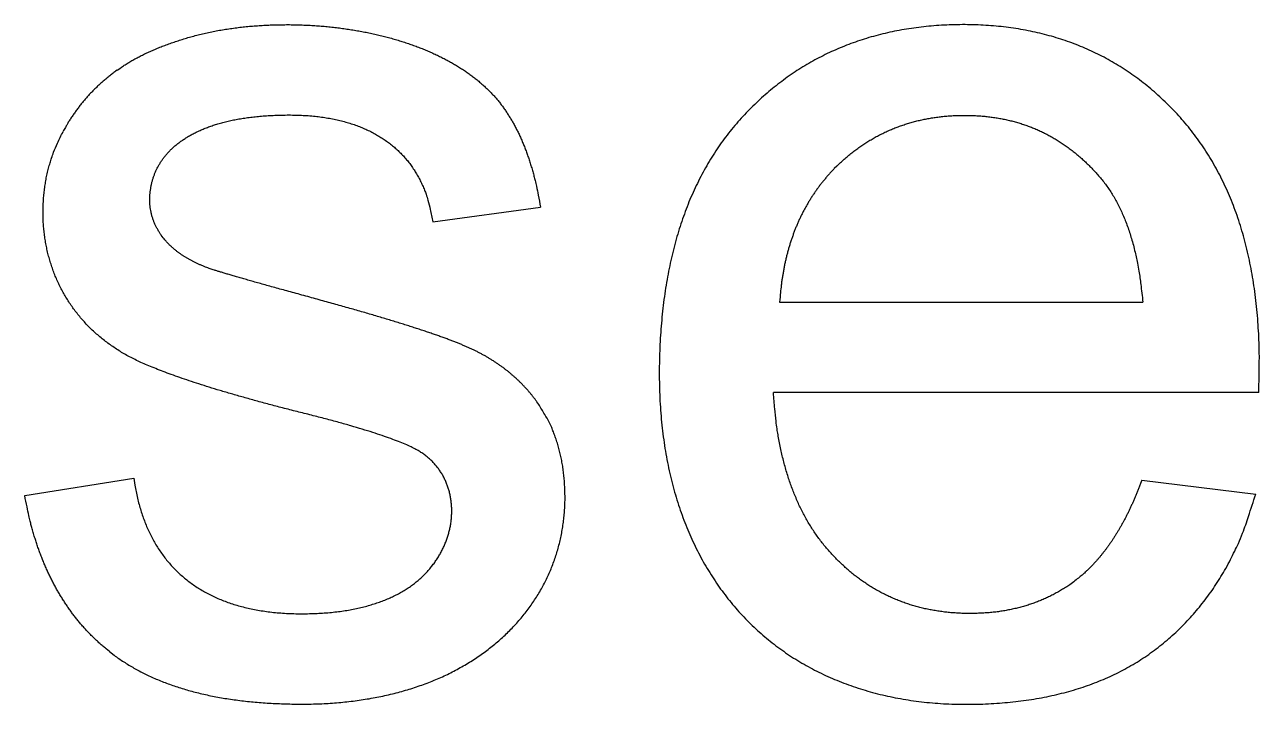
# Model space of a CAD drawing. Header units: millimetres. Extents: x 0 to 840, y -1485 to 297.
# Drawn here: x 86.6955 to 86.9017, y -1307.247 to -1307.1334 of the extents above; entities that cross this region are included whole.
import ezdxf

# ---------------------------------------------------------------- set-up
doc = ezdxf.new("R2010")
doc.units = ezdxf.units.MM

# ---------------------------------------------------------------- blocks, each defined once
blk = doc.blocks.new('OTM30F3M_(40_60_63_80_100_125)')
at = {"linetype": 'Continuous'}
for points in [[(14.97287, 2.28763), (14.97344, 2.28804, -0.007884), (14.97404, 2.28844, -0.007516), (14.97466, 2.28883, -0.007131), (14.97531, 2.28922, -0.006764), (14.97599, 2.2896, -0.006412), (14.97669, 2.28997, -0.006094), (14.97742, 2.29033, -0.005787), (14.97818, 2.29068, -0.00551), (14.97896, 2.29102, -0.005234), (14.97977, 2.29136, -0.004975), (14.9806, 2.29169, -0.004754), (14.98146, 2.29201, -0.004594), (14.98235, 2.29232, -0.004314), (14.98326, 2.29262, -0.003911), (14.98419, 2.29292, -0.004187), (14.98515, 2.2932, -0.005273), (14.98613, 2.29346, -0.005646), (14.98712, 2.29371, -0.00545), (14.98813, 2.29394, -0.005244), (14.98915, 2.29414, -0.005004), (14.99018, 2.29433, -0.004809), (14.99123, 2.2945, -0.004635), (14.99228, 2.29465, -0.004486), (14.99334, 2.29479, -0.004341), (14.99441, 2.2949, -0.004223), (14.99548, 2.295, -0.004112), (14.99655, 2.29508, -0.004025), (14.99762, 2.29514, -0.003944), (14.9987, 2.29519, -0.003884), (14.99977, 2.29522, -0.00383), (15.00084, 2.29523, -0.003799), (15.00191, 2.29523, -0.003773), (15.00297, 2.29521, -0.003761), (15.00403, 2.29517, -0.003746), (15.00508, 2.29512, -0.003742), (15.00613, 2.29506, -0.003736), (15.00716, 2.29498, -0.003741), (15.00819, 2.29488, -0.003745), (15.00922, 2.29477, -0.00376), (15.01023, 2.29464, -0.003773), (15.01123, 2.2945, -0.003799), (15.01223, 2.29435, -0.003824), (15.01321, 2.29418, -0.00386), (15.01419, 2.294, -0.003897), (15.01515, 2.2938, -0.003946), (15.0161, 2.29359, -0.003996), (15.01703, 2.29337, -0.004059), (15.01796, 2.29313, -0.004123), (15.01887, 2.29289, -0.004201), (15.01976, 2.29262, -0.004283), (15.02064, 2.29235, -0.004378), (15.0215, 2.29207, -0.004479), (15.02235, 2.29177, -0.004593), (15.02318, 2.29146, -0.004712), (15.024, 2.29114, -0.004833), (15.02479, 2.29081, -0.004939), (15.02557, 2.29047, -0.005057), (15.02633, 2.29011, -0.005171), (15.02708, 2.28975, -0.005297), (15.0278, 2.28937, -0.005417), (15.02851, 2.28899, -0.005549), (15.0292, 2.28859, -0.005675), (15.02987, 2.28818, -0.005812), (15.03053, 2.28777, -0.005944), (15.03116, 2.28734, -0.006086), (15.03178, 2.2869, -0.006222), (15.03237, 2.28645, -0.006368), (15.03295, 2.28599, -0.006507), (15.03351, 2.28553, -0.006654), (15.03405, 2.28505, -0.006794), (15.03458, 2.28456, -0.00694), (15.03508, 2.28407, -0.007079), (15.03556, 2.28356, -0.007221), (15.03603, 2.28305, -0.007354), (15.03647, 2.28253, -0.007491), (15.0369, 2.28199, -0.007623), (15.0373, 2.28145, -0.007475), (15.03769, 2.2809, -0.006816), (15.03807, 2.28033, -0.006414), (15.03844, 2.27974, -0.006367), (15.0388, 2.27914, -0.006253), (15.03915, 2.27853, -0.006073), (15.03948, 2.27789, -0.005911), (15.03981, 2.27724, -0.005777), (15.04012, 2.27658, -0.005608), (15.04043, 2.2759, -0.005421), (15.04072, 2.2752, -0.005311), (15.041, 2.27449, -0.005263), (15.04127, 2.27376, -0.00496), (15.04153, 2.27302, -0.004504), (15.04178, 2.27227, -0.004822), (15.04202, 2.27149, -0.00555), (15.04226, 2.27067, -0.004071), (15.04247, 2.26989, -0.001386), (15.04266, 2.26918, -0.005523), (15.04287, 2.26823, -0.008935), (15.04318, 2.26672, -0.004147), (15.04355, 2.26472, -0.002148)], [(15.16351, 2.23372), (15.16359, 2.23699, 0.003805), (15.16362, 2.23978, 0.005485), (15.16357, 2.24203, 0.007731), (15.16348, 2.24404, 0.006139), (15.16334, 2.24608, 0.004558), (15.16315, 2.24814, 0.005826), (15.16292, 2.25013, 0.006679), (15.16265, 2.25208, 0.006486), (15.16233, 2.25398, 0.006487), (15.16196, 2.25585, 0.006848), (15.16155, 2.25768, 0.007145), (15.16109, 2.25947, 0.007309), (15.16058, 2.26121, 0.007505), (15.16004, 2.26292, 0.007725), (15.15944, 2.26459, 0.007939), (15.1588, 2.26622, 0.008124), (15.15811, 2.26781, 0.008307), (15.15738, 2.26935, 0.008471), (15.1566, 2.27086, 0.008631), (15.15578, 2.27233, 0.008772), (15.15491, 2.27376, 0.008879), (15.15399, 2.27515, 0.008943), (15.15303, 2.2765, 0.009059), (15.15202, 2.27781, 0.009208), (15.15097, 2.27908, 0.00909), (15.14987, 2.28031, 0.008752), (15.14874, 2.28149, 0.008492), (15.14758, 2.28263, 0.00823), (15.14639, 2.28372, 0.008275), (15.14517, 2.28476, 0.00849), (15.14393, 2.28575, 0.008625), (15.14266, 2.28669, 0.0087), (15.14137, 2.28758, 0.008773), (15.14005, 2.28842, 0.00883), (15.1387, 2.28921, 0.008864), (15.13733, 2.28996, 0.008874), (15.13592, 2.29065, 0.008863), (15.1345, 2.2913, 0.008831), (15.13304, 2.2919, 0.008776), (15.13157, 2.29244, 0.008702), (15.13006, 2.29294, 0.008605), (15.12853, 2.29339, 0.008494), (15.12697, 2.29379, 0.008363), (15.12539, 2.29414, 0.008222), (15.12378, 2.29444, 0.008059), (15.12214, 2.2947, 0.007889), (15.12048, 2.2949, 0.007712), (15.11879, 2.29506, 0.007538), (15.11708, 2.29516, 0.007325), (15.11534, 2.29522, 0.007115), (15.11358, 2.29523, 0.006864), (15.11183, 2.29519, 0.006779), (15.1101, 2.2951, 0.00698), (15.10841, 2.29496, 0.007161), (15.10674, 2.29478, 0.007321), (15.10509, 2.29455, 0.007498), (15.10348, 2.29428, 0.007674), (15.10188, 2.29396, 0.007819), (15.10032, 2.29359, 0.007961), (15.09878, 2.29317, 0.00809), (15.09726, 2.29271, 0.00821), (15.09577, 2.2922, 0.008307), (15.09431, 2.29164, 0.008392), (15.09287, 2.29104, 0.008457), (15.09146, 2.29039, 0.008505), (15.09007, 2.28969, 0.008532), (15.08871, 2.28895, 0.00854), (15.08738, 2.28816, 0.008529), (15.08607, 2.28733, 0.008496), (15.08478, 2.28644, 0.008441), (15.08353, 2.28551, 0.008376), (15.0823, 2.28454, 0.008312), (15.08109, 2.28352, 0.008181), (15.07991, 2.28245, 0.007967), (15.07876, 2.28134, 0.00795), (15.07763, 2.28018, 0.008237), (15.07654, 2.27897, 0.008573), (15.07548, 2.27773, 0.009088), (15.07448, 2.27645, 0.009251), (15.07352, 2.27513, 0.00901), (15.07261, 2.27377, 0.008846), (15.07174, 2.27237, 0.008766), (15.07091, 2.27093, 0.008638), (15.07013, 2.26945, 0.008466), (15.06939, 2.26794, 0.008285), (15.06869, 2.26639, 0.008102), (15.06804, 2.2648, 0.007904), (15.06744, 2.26317, 0.007698), (15.06687, 2.2615, 0.007483), (15.06635, 2.2598, 0.007268), (15.06587, 2.25806, 0.007046), (15.06544, 2.25628, 0.006827), (15.06505, 2.25447, 0.006604), (15.06469, 2.25262, 0.006386), (15.06439, 2.25073, 0.006169), (15.06412, 2.2488, 0.005956), (15.0639, 2.24684, 0.005745), (15.06371, 2.24484, 0.005562), (15.06357, 2.24281, 0.005344), (15.06347, 2.24074, 0.005045), (15.06341, 2.23863, 0.005021), (15.0634, 2.2365, 0.005544), (15.06343, 2.2344, 0.005978), (15.06351, 2.23233, 0.006242), (15.06365, 2.23029, 0.006462), (15.06383, 2.22829, 0.006558), (15.06407, 2.22633, 0.006694), (15.06435, 2.22441, 0.006852), (15.06468, 2.22252, 0.007018), (15.06506, 2.22067, 0.007158), (15.06549, 2.21886, 0.007316), (15.06596, 2.21709, 0.00746), (15.06648, 2.21536, 0.007617), (15.06705, 2.21367, 0.007756), (15.06766, 2.21201, 0.007906), (15.06832, 2.2104, 0.008038), (15.06902, 2.20882, 0.008179), (15.06976, 2.20729, 0.0083), (15.07055, 2.2058, 0.008427), (15.07138, 2.20434, 0.008533), (15.07226, 2.20293, 0.008642), (15.07317, 2.20156, 0.008731), (15.07413, 2.20024, 0.008819), (15.07512, 2.19895, 0.008886), (15.07616, 2.19771, 0.008949), (15.07724, 2.19651, 0.008993), (15.07835, 2.19536, 0.009031), (15.07951, 2.19425, 0.009053), (15.0807, 2.19318, 0.009065), (15.08193, 2.19216, 0.009063), (15.0832, 2.19118, 0.009047), (15.0845, 2.19025, 0.009019), (15.08584, 2.18936, 0.008976), (15.08722, 2.18852, 0.008924), (15.08863, 2.18773, 0.008856), (15.09007, 2.18698, 0.008781), (15.09155, 2.18628, 0.008691), (15.09306, 2.18563, 0.008597), (15.09461, 2.18502, 0.008487), (15.09619, 2.18447, 0.008378), (15.0978, 2.18396, 0.008252), (15.09944, 2.1835, 0.008131), (15.10111, 2.18309, 0.007994), (15.10282, 2.18273, 0.007863), (15.10455, 2.18242, 0.007719), (15.10631, 2.18216, 0.007584), (15.1081, 2.18195, 0.007433), (15.10992, 2.18179, 0.00729), (15.11177, 2.18168, 0.007145), (15.11365, 2.18163, 0.007019), (15.11555, 2.18163, 0.006601), (15.11744, 2.18167, 0.006094), (15.1193, 2.18176, 0.006147), (15.12113, 2.1819, 0.006451), (15.12292, 2.18208, 0.006704), (15.12468, 2.1823, 0.006944), (15.12641, 2.18257, 0.007202), (15.12811, 2.18289, 0.007457), (15.12977, 2.18326, 0.007715), (15.1314, 2.18367, 0.007971), (15.133, 2.18413, 0.008226), (15.13456, 2.18463, 0.008472), (15.13609, 2.18519, 0.008713), (15.13758, 2.18579, 0.008945), (15.13904, 2.18644, 0.009156), (15.14046, 2.18714, 0.009345), (15.14184, 2.18789, 0.009536), (15.14319, 2.18869, 0.009733), (15.1445, 2.18953, 0.009809), (15.14578, 2.19043, 0.009774), (15.14701, 2.19137, 0.009488), (15.14821, 2.19236, 0.008913), (15.14937, 2.19338, 0.008775), (15.15049, 2.19444, 0.008953), (15.15157, 2.19555, 0.00898), (15.15261, 2.19669, 0.008885), (15.15361, 2.19787, 0.008919), (15.15457, 2.19909, 0.00905), (15.15549, 2.20035, 0.008713), (15.15637, 2.20164, 0.008048), (15.15721, 2.20296, 0.008767), (15.15802, 2.20435, 0.01027), (15.1588, 2.20582, 0.00763), (15.1595, 2.20722, 0.002584), (15.16012, 2.2085, 0.01051), (15.16083, 2.21024, 0.017277), (15.1618, 2.21303, 0.008069), (15.16301, 2.21676, 0.004181)], [(14.97287, 2.28763), (14.97258, 2.28743, 0.002736), (14.9723, 2.28722, 0.002748), (14.97202, 2.28701, 0.002764), (14.97174, 2.28679, 0.002782), (14.97147, 2.28658, 0.002799), (14.9712, 2.28636, 0.002814), (14.97093, 2.28614, 0.002829), (14.97066, 2.28591, 0.002844), (14.9704, 2.28569, 0.002858), (14.97014, 2.28546, 0.002871), (14.96989, 2.28523, 0.002883), (14.96963, 2.28499, 0.002895), (14.96939, 2.28475, 0.002906), (14.96914, 2.28451, 0.002916), (14.96889, 2.28427, 0.002925), (14.96865, 2.28403, 0.002934), (14.96842, 2.28378, 0.002942), (14.96818, 2.28353, 0.002949), (14.96795, 2.28328, 0.002955), (14.96772, 2.28302, 0.002961), (14.9675, 2.28276, 0.002965), (14.96728, 2.2825, 0.002967), (14.96706, 2.28224, 0.002972), (14.96684, 2.28197, 0.00298), (14.96663, 2.2817, 0.002973), (14.96642, 2.28143, 0.002955), (14.96621, 2.28116, 0.00298), (14.96601, 2.28088, 0.00304), (14.96581, 2.2806, 0.00295), (14.96561, 2.28032, 0.002751), (14.96542, 2.28004, 0.003034), (14.96523, 2.27975, 0.003612), (14.96503, 2.27945, 0.002732), (14.96485, 2.27916, 0.00093), (14.96469, 2.27891, 0.003849), (14.9645, 2.27857, 0.006588), (14.9642, 2.27804, 0.003198), (14.96381, 2.27735, 0.001687)], [(14.98054, 2.25962), (14.98021, 2.26006, -0.011431), (14.97991, 2.26051, -0.011763), (14.97963, 2.26097, -0.012107), (14.97938, 2.26144, -0.01245), (14.97915, 2.26191, -0.012743), (14.97895, 2.26239, -0.012968), (14.97878, 2.26288, -0.01315), (14.97863, 2.26338, -0.013287), (14.97851, 2.26388, -0.013311), (14.97842, 2.2644, -0.013242), (14.97835, 2.26491, -0.01323), (14.97831, 2.26544, -0.013273), (14.9783, 2.26597, -0.012443), (14.97831, 2.26651, -0.010988), (14.97835, 2.26704, -0.010603), (14.97841, 2.26757, -0.01091), (14.97849, 2.2681, -0.01114), (14.9786, 2.26862, -0.011343), (14.97873, 2.26914, -0.011514), (14.97888, 2.26965, -0.011693), (14.97906, 2.27015, -0.011814), (14.97927, 2.27065, -0.011933), (14.97949, 2.27114, -0.011986), (14.97975, 2.27163, -0.012039), (14.98003, 2.2721, -0.012016), (14.98034, 2.27257, -0.011994), (14.98067, 2.27303, -0.011893), (14.98103, 2.27347, -0.011798), (14.98142, 2.27391, -0.011624), (14.98183, 2.27434, -0.011463), (14.98227, 2.27476, -0.011225), (14.98275, 2.27516, -0.011009), (14.98325, 2.27555, -0.010723), (14.98377, 2.27593, -0.010467), (14.98433, 2.2763, -0.010148), (14.98492, 2.27666, -0.009867), (14.98554, 2.277, -0.00953), (14.98618, 2.27732, -0.009237), (14.98686, 2.27763, -0.008896), (14.98757, 2.27793, -0.008602), (14.98831, 2.2782, -0.008267), (14.98908, 2.27847, -0.00798), (14.98989, 2.27871, -0.007659), (14.99072, 2.27894, -0.007386), (14.99159, 2.27915, -0.007083), (14.99249, 2.27934, -0.006826), (14.99343, 2.27951, -0.006543), (14.99439, 2.27966, -0.006305), (14.9954, 2.27979, -0.006044), (14.99643, 2.2799, -0.005827), (14.9975, 2.27999, -0.005586), (14.99861, 2.28006, -0.005373), (14.99975, 2.28011, -0.005169), (15.00092, 2.28013, -0.005048), (15.00213, 2.28013, -0.005346), (15.00333, 2.2801, -0.00658), (15.00449, 2.28004, -0.00746), (15.00562, 2.27995, -0.007496), (15.00672, 2.27982, -0.007679), (15.00778, 2.27967, -0.008061), (15.00882, 2.27948, -0.00843), (15.00982, 2.27927, -0.008701), (15.01079, 2.27902, -0.009016), (15.01173, 2.27874, -0.009321), (15.01264, 2.27844, -0.009644), (15.01352, 2.27811, -0.00992), (15.01437, 2.27775, -0.010212), (15.01519, 2.27736, -0.010458), (15.01598, 2.27694, -0.010711), (15.01673, 2.2765, -0.010911), (15.01746, 2.27602, -0.011099), (15.01816, 2.27553, -0.011217), (15.01882, 2.275, -0.011377), (15.01946, 2.27446, -0.011539), (15.02007, 2.27388, -0.011633), (15.02065, 2.27328, -0.011644), (15.02119, 2.27266, -0.01178), (15.02171, 2.27201, -0.012002), (15.0222, 2.27133, -0.011598), (15.02265, 2.27063, -0.010737), (15.02308, 2.26991, -0.0117), (15.02348, 2.26915, -0.01369), (15.02385, 2.26835, -0.010146), (15.02418, 2.26758, -0.003433), (15.02446, 2.26687, -0.013907), (15.02476, 2.2659, -0.022633), (15.02513, 2.26435, -0.010443), (15.02556, 2.26227, -0.005375)], [(15.09305, 2.27159), (15.09367, 2.27218, -0.0065), (15.09429, 2.27274, -0.006603), (15.09492, 2.27328, -0.006701), (15.09557, 2.27381, -0.006787), (15.09622, 2.27431, -0.006868), (15.09689, 2.27479, -0.006938), (15.09756, 2.27525, -0.007002), (15.09824, 2.27569, -0.007053), (15.09894, 2.27611, -0.007096), (15.09964, 2.27651, -0.007127), (15.10036, 2.27688, -0.007148), (15.10108, 2.27724, -0.007157), (15.10182, 2.27757, -0.007155), (15.10256, 2.27789, -0.007143), (15.10332, 2.27818, -0.007118), (15.10408, 2.27845, -0.007084), (15.10486, 2.2787, -0.007037), (15.10564, 2.27893, -0.006983), (15.10644, 2.27914, -0.006916), (15.10724, 2.27933, -0.006842), (15.10806, 2.27949, -0.006759), (15.10888, 2.27964, -0.006672), (15.10971, 2.27976, -0.006569), (15.11056, 2.27987, -0.006463), (15.11141, 2.27995, -0.006359), (15.11228, 2.28001, -0.006253), (15.11315, 2.28005, -0.006117), (15.11403, 2.28007, -0.006013), (15.11492, 2.28007, -0.005984), (15.1158, 2.28004, -0.00615), (15.11667, 2.28, -0.006371), (15.11753, 2.27993, -0.00646), (15.11838, 2.27984, -0.00656), (15.11922, 2.27973, -0.006698), (15.12005, 2.2796, -0.006826), (15.12086, 2.27945, -0.006925), (15.12167, 2.27927, -0.007023), (15.12247, 2.27908, -0.007114), (15.12325, 2.27886, -0.007197), (15.12403, 2.27862, -0.007264), (15.1248, 2.27836, -0.007323), (15.12555, 2.27807, -0.007369), (15.1263, 2.27777, -0.007403), (15.12703, 2.27744, -0.007424), (15.12775, 2.27709, -0.007432), (15.12847, 2.27672, -0.007426), (15.12917, 2.27633, -0.007407), (15.12986, 2.27592, -0.007377), (15.13054, 2.27549, -0.007332), (15.13121, 2.27503, -0.007274), (15.13187, 2.27455, -0.007208), (15.13252, 2.27405, -0.00714), (15.13316, 2.27353, -0.007038), (15.13379, 2.27299, -0.006909), (15.13441, 2.27243, -0.006844), (15.13502, 2.27184, -0.006863), (15.13562, 2.27124, -0.006568), (15.13621, 2.27061, -0.005941), (15.13678, 2.26996, -0.006516), (15.13735, 2.26929, -0.008404), (15.1379, 2.26858, -0.009486), (15.13842, 2.26785, -0.010145), (15.13893, 2.26708, -0.010108), (15.13941, 2.26628, -0.00955), (15.13987, 2.26544, -0.009094), (15.14031, 2.26457, -0.00875), (15.14073, 2.26367, -0.008482), (15.14113, 2.26273, -0.008288), (15.1415, 2.26176, -0.007693), (15.14186, 2.26075, -0.006893), (15.14218, 2.25973, -0.00729), (15.1425, 2.25865, -0.008275), (15.14279, 2.2575, -0.005949), (15.14305, 2.2564, -0.001969), (15.14327, 2.25539, -0.007977), (15.14351, 2.25403, -0.012568), (15.14381, 2.25182, -0.005673), (15.14417, 2.24887, -0.002896)], [(14.97563, 2.2194), (14.97581, 2.21827, 0.007527), (14.97601, 2.21717, 0.007833), (14.97624, 2.21609, 0.008138), (14.97651, 2.21504, 0.008413), (14.9768, 2.21402, 0.008707), (14.97713, 2.21303, 0.008986), (14.97749, 2.21206, 0.00927), (14.97787, 2.21113, 0.00953), (14.97829, 2.21022, 0.00979), (14.97874, 2.20934, 0.010019), (14.97921, 2.20849, 0.010239), (14.97972, 2.20767, 0.010424), (14.98026, 2.20688, 0.010589), (14.98082, 2.20611, 0.010716), (14.98142, 2.20538, 0.010815), (14.98204, 2.20467, 0.010875), (14.9827, 2.20399, 0.010896), (14.98338, 2.20334, 0.010875), (14.9841, 2.20273, 0.010834), (14.98484, 2.20213, 0.010779), (14.98561, 2.20157, 0.010701), (14.98642, 2.20104, 0.010621), (14.98725, 2.20054, 0.010486), (14.98811, 2.20007, 0.010331), (14.989, 2.19963, 0.010131), (14.98992, 2.19922, 0.009924), (14.99087, 2.19884, 0.009676), (14.99185, 2.19849, 0.009431), (14.99286, 2.19817, 0.009148), (14.9939, 2.19789, 0.008873), (14.99497, 2.19763, 0.008579), (14.99608, 2.19741, 0.008305), (14.99721, 2.19722, 0.007986), (14.99837, 2.19706, 0.007678), (14.99957, 2.19694, 0.007417), (15.00079, 2.19684, 0.007201), (15.00205, 2.19679, 0.006809), (15.00334, 2.19676, 0.006433), (15.00464, 2.19677, 0.006102), (15.00592, 2.1968, 0.005959), (15.00715, 2.19687, 0.006244), (15.00835, 2.19696, 0.006513), (15.00952, 2.19709, 0.006767), (15.01065, 2.19724, 0.007057), (15.01174, 2.19742, 0.007388), (15.0128, 2.19763, 0.007673), (15.01382, 2.19786, 0.008), (15.01481, 2.19812, 0.008316), (15.01576, 2.19841, 0.008669), (15.01668, 2.19872, 0.008989), (15.01757, 2.19905, 0.009345), (15.01842, 2.19941, 0.009669), (15.01923, 2.1998, 0.01002), (15.02001, 2.20021, 0.010328), (15.02076, 2.20064, 0.01066), (15.02148, 2.2011, 0.010947), (15.02216, 2.20158, 0.011227), (15.02281, 2.20208, 0.011431), (15.02342, 2.2026, 0.011566), (15.024, 2.20314, 0.011561), (15.02455, 2.2037, 0.011607), (15.02506, 2.20428, 0.011606), (15.02554, 2.20488, 0.011644), (15.02599, 2.20549, 0.011637), (15.0264, 2.20611, 0.011671), (15.02678, 2.20674, 0.011669), (15.02713, 2.20739, 0.011708), (15.02744, 2.20804, 0.01172), (15.02772, 2.20871, 0.01177), (15.02796, 2.20938, 0.011802), (15.02818, 2.21005, 0.011871), (15.02835, 2.21073, 0.011929), (15.0285, 2.21141, 0.012021), (15.02861, 2.2121, 0.012111), (15.02868, 2.21278, 0.012226), (15.02872, 2.21346, 0.01234), (15.02873, 2.21414, 0.012494), (15.0287, 2.21482, 0.012685), (15.02864, 2.21549, 0.012909), (15.02854, 2.21615, 0.013182), (15.02841, 2.21681, 0.013454), (15.02825, 2.21745, 0.013755), (15.02804, 2.21808, 0.014036), (15.02781, 2.2187, 0.014343), (15.02753, 2.21931, 0.014626), (15.02723, 2.2199, 0.014946), (15.02688, 2.22047, 0.015141), (15.0265, 2.22102, 0.015311), (15.02608, 2.22155, 0.015568), (15.02563, 2.22206, 0.015935), (15.02513, 2.22254, 0.015635), (15.02461, 2.223, 0.01516), (15.02405, 2.22343, 0.015947), (15.02344, 2.22383, 0.016582), (15.02275, 2.22423, 0.015319), (15.02193, 2.22464, 0.012478), (15.02096, 2.22508, 0.009192), (15.01983, 2.22554, 0.007438), (15.01855, 2.22603, 0.006179), (15.01712, 2.22653, 0.005223), (15.01553, 2.22706, 0.004417), (15.01379, 2.2276, 0.003848), (15.0119, 2.22817, 0.003518), (15.00986, 2.22874, 0.003411), (15.00765, 2.22934, 0.002798), (15.00531, 2.22994, 0.001919), (15.00289, 2.23055, 0.000665), (15.00049, 2.23116, -0.001354), (14.99821, 2.23176, -0.002226), (14.99603, 2.23235, -0.001822), (14.99394, 2.23294, -0.001728), (14.99194, 2.23351, -0.001993), (14.99003, 2.23408, -0.002204), (14.98822, 2.23463, -0.002318), (14.9865, 2.23518, -0.002496), (14.98487, 2.23571, -0.002721), (14.98334, 2.23623, -0.003), (14.98189, 2.23675, -0.003302), (14.98055, 2.23724, -0.003678), (14.97929, 2.23773, -0.004097), (14.97814, 2.23821, -0.0047), (14.97707, 2.23867, -0.005445), (14.97609, 2.23912, -0.006794), (14.97516, 2.23958, -0.008248), (14.97426, 2.24007, -0.008547), (14.97338, 2.24059, -0.008509), (14.97253, 2.24113, -0.008626), (14.97171, 2.24169, -0.008684), (14.97092, 2.24228, -0.008739), (14.97015, 2.24289, -0.008797), (14.96941, 2.24352, -0.008861), (14.9687, 2.24417, -0.008889), (14.96802, 2.24485, -0.008926), (14.96737, 2.24554, -0.008945), (14.96674, 2.24625, -0.008969), (14.96615, 2.24698, -0.00897), (14.96558, 2.24773, -0.008976), (14.96504, 2.24849, -0.008964), (14.96454, 2.24928, -0.008953), (14.96406, 2.25008, -0.008928), (14.96361, 2.25089, -0.008903), (14.96318, 2.25172, -0.008866), (14.96279, 2.25257, -0.008828), (14.96243, 2.25343, -0.00878), (14.9621, 2.2543, -0.008731), (14.9618, 2.25519, -0.008676), (14.96153, 2.25609, -0.008616), (14.96129, 2.257, -0.008552), (14.96108, 2.25792, -0.008488), (14.9609, 2.25885, -0.008428), (14.96075, 2.25979, -0.008345), (14.96063, 2.26074, -0.008255), (14.96055, 2.2617, -0.008209), (14.96049, 2.26267, -0.008188), (14.96047, 2.26365, -0.007997), (14.96048, 2.26463, -0.00782), (14.96052, 2.2656, -0.007968), (14.96058, 2.26656, -0.008253), (14.96069, 2.26752, -0.008138), (14.96082, 2.26846, -0.007687), (14.96097, 2.26938, -0.008577), (14.96117, 2.27032, -0.010332), (14.9614, 2.27126, -0.007895), (14.96164, 2.27213, -0.002698), (14.96188, 2.27292, -0.011207), (14.96224, 2.27391, -0.019336), (14.9629, 2.27541, -0.00939), (14.96381, 2.27735, -0.004945)], [(15.09305, 2.27159), (15.09263, 2.27116, 0.004853), (15.09221, 2.27072, 0.004879), (15.0918, 2.27028, 0.004903), (15.0914, 2.26983, 0.004924), (15.09102, 2.26937, 0.004941), (15.09064, 2.26891, 0.004954), (15.09027, 2.26844, 0.004963), (15.08991, 2.26796, 0.004968), (15.08956, 2.26747, 0.004969), (15.08922, 2.26698, 0.004966), (15.08889, 2.26648, 0.004958), (15.08857, 2.26597, 0.004947), (15.08826, 2.26546, 0.004932), (15.08796, 2.26493, 0.004914), (15.08766, 2.26441, 0.00489), (15.08738, 2.26387, 0.004865), (15.08711, 2.26333, 0.004834), (15.08685, 2.26278, 0.004801), (15.08659, 2.26222, 0.004764), (15.08635, 2.26166, 0.004726), (15.08611, 2.26109, 0.004682), (15.08589, 2.26051, 0.004635), (15.08568, 2.25992, 0.004589), (15.08547, 2.25933, 0.004548), (15.08527, 2.25873, 0.004483), (15.08509, 2.25812, 0.004403), (15.08491, 2.25751, 0.004384), (15.08475, 2.25689, 0.004414), (15.08459, 2.25626, 0.004227), (15.08444, 2.25562, 0.003894), (15.0843, 2.25499, 0.004236), (15.08418, 2.25433, 0.004965), (15.08406, 2.25365, 0.0037), (15.08395, 2.25301, 0.001258), (15.08386, 2.25243, 0.005121), (15.08376, 2.25166, 0.008527), (15.08364, 2.25046, 0.004046), (15.0835, 2.24887, 0.002114)], [(14.9876, 2.25471), (14.98736, 2.25481, -0.002235), (14.98713, 2.2549, -0.002277), (14.98689, 2.25501, -0.002327), (14.98666, 2.25511, -0.002381), (14.98644, 2.25521, -0.002436), (14.98621, 2.25531, -0.002489), (14.98599, 2.25542, -0.002545), (14.98578, 2.25553, -0.002601), (14.98556, 2.25563, -0.002659), (14.98535, 2.25574, -0.002717), (14.98515, 2.25585, -0.002777), (14.98494, 2.25597, -0.002836), (14.98474, 2.25608, -0.002898), (14.98454, 2.25619, -0.002959), (14.98435, 2.25631, -0.003022), (14.98416, 2.25642, -0.003084), (14.98397, 2.25654, -0.003148), (14.98379, 2.25666, -0.003211), (14.98361, 2.25678, -0.003276), (14.98343, 2.2569, -0.003341), (14.98325, 2.25703, -0.003406), (14.98308, 2.25715, -0.003468), (14.98291, 2.25728, -0.003536), (14.98275, 2.2574, -0.003607), (14.98259, 2.25753, -0.003664), (14.98243, 2.25766, -0.003704), (14.98227, 2.25779, -0.003801), (14.98212, 2.25792, -0.003942), (14.98197, 2.25806, -0.003893), (14.98183, 2.25819, -0.003688), (14.98168, 2.25833, -0.004131), (14.98154, 2.25847, -0.005006), (14.9814, 2.25861, -0.003858), (14.98127, 2.25875, -0.00133), (14.98116, 2.25887, -0.00553), (14.98102, 2.25903, -0.00974), (14.98081, 2.25928, -0.004848), (14.98054, 2.25962, -0.002588)], [(15.04325, 2.23176), (15.04295, 2.23219, 0.005066), (15.04264, 2.23261, 0.005099), (15.04232, 2.23302, 0.005113), (15.042, 2.23343, 0.005105), (15.04167, 2.23382, 0.0051), (15.04133, 2.23422, 0.005092), (15.04099, 2.2346, 0.005081), (15.04063, 2.23498, 0.005063), (15.04027, 2.23535, 0.005042), (15.0399, 2.23571, 0.005016), (15.03952, 2.23606, 0.004988), (15.03914, 2.23641, 0.004955), (15.03875, 2.23675, 0.004919), (15.03835, 2.23709, 0.004879), (15.03794, 2.23742, 0.004836), (15.03752, 2.23774, 0.004789), (15.0371, 2.23805, 0.004741), (15.03667, 2.23836, 0.004689), (15.03623, 2.23866, 0.004635), (15.03579, 2.23895, 0.004578), (15.03534, 2.23924, 0.00452), (15.03488, 2.23952, 0.004461), (15.03441, 2.23979, 0.004397), (15.03394, 2.24006, 0.004333), (15.03345, 2.24031, 0.004272), (15.03296, 2.24057, 0.0042), (15.03247, 2.24081, 0.004135), (15.03196, 2.24105, 0.004129), (15.03146, 2.24128, 0.00399), (15.03093, 2.24151, 0.003505), (15.03039, 2.24174, 0.003035), (15.02982, 2.24197, 0.002651), (15.02923, 2.2422, 0.002367), (15.02861, 2.24244, 0.002203), (15.02796, 2.24269, 0.002033), (15.02728, 2.24294, 0.001863), (15.02658, 2.24319, 0.001713), (15.02585, 2.24344, 0.001587), (15.02509, 2.2437, 0.001469), (15.02431, 2.24397, 0.001363), (15.0235, 2.24424, 0.001265), (15.02266, 2.24451, 0.001178), (15.0218, 2.24479, 0.001097), (15.02091, 2.24507, 0.001023), (15.01999, 2.24536, 0.000955), (15.01905, 2.24565, 0.000894), (15.01808, 2.24594, 0.000836), (15.01708, 2.24624, 0.000783), (15.01606, 2.24655, 0.000734), (15.01501, 2.24686, 0.000689), (15.01393, 2.24717, 0.000646), (15.01283, 2.24749, 0.000605), (15.0117, 2.24781, 0.000571), (15.01054, 2.24814, 0.000542), (15.00936, 2.24847, 0.000502), (15.00815, 2.24881, 0.000453), (15.00691, 2.24915, 0.000452), (15.00565, 2.2495, 0.000494), (15.00436, 2.24986, 0.000329), (15.00306, 2.25021, -0.000044), (15.00181, 2.25055, -0.000235), (15.00061, 2.25088, -0.000288), (14.99945, 2.2512, -0.000327), (14.99835, 2.25151, -0.000345), (14.9973, 2.2518, -0.000374), (14.9963, 2.25208, -0.00041), (14.99535, 2.25235, -0.000458), (14.99445, 2.25261, -0.000518), (14.9936, 2.25285, -0.000564), (14.9928, 2.25308, -0.00059), (14.99206, 2.2533, -0.000734), (14.99136, 2.2535, -0.001014), (14.99071, 2.2537, -0.000916), (14.99012, 2.25388, -0.000352), (14.98961, 2.25403, -0.001554), (14.98908, 2.25421, -0.00385), (14.9884, 2.25443, -0.002773), (14.9876, 2.25471, -0.001809)], [(15.13262, 2.2021), (15.13195, 2.20162, -0.007681), (15.13127, 2.20117, -0.007728), (15.13058, 2.20074, -0.007766), (15.12987, 2.20033, -0.007791), (15.12916, 2.19994, -0.007799), (15.12843, 2.19958, -0.007791), (15.12769, 2.19924, -0.007766), (15.12693, 2.19892, -0.007728), (15.12617, 2.19862, -0.007672), (15.12539, 2.19835, -0.007604), (15.1246, 2.1981, -0.00752), (15.1238, 2.19787, -0.007428), (15.12298, 2.19766, -0.007318), (15.12215, 2.19747, -0.0072), (15.12131, 2.19731, -0.007074), (15.12046, 2.19717, -0.006949), (15.11959, 2.19705, -0.006793), (15.11872, 2.19696, -0.006631), (15.11783, 2.19689, -0.006503), (15.11692, 2.19684, -0.006378), (15.11601, 2.19681, -0.006152), (15.11508, 2.1968, -0.006013), (15.11416, 2.19682, -0.006048), (15.11324, 2.19686, -0.006177), (15.11234, 2.19692, -0.00634), (15.11145, 2.197, -0.006445), (15.11057, 2.19711, -0.006551), (15.1097, 2.19724, -0.00667), (15.10883, 2.19739, -0.006782), (15.10798, 2.19756, -0.006875), (15.10714, 2.19776, -0.006964), (15.10631, 2.19797, -0.007043), (15.1055, 2.19821, -0.007115), (15.10469, 2.19848, -0.007172), (15.10389, 2.19876, -0.00722), (15.1031, 2.19907, -0.007256), (15.10232, 2.1994, -0.00728), (15.10156, 2.19975, -0.007291), (15.1008, 2.20013, -0.00729), (15.10005, 2.20052, -0.007277), (15.09932, 2.20094, -0.00725), (15.09859, 2.20138, -0.007213), (15.09788, 2.20185, -0.007163), (15.09718, 2.20233, -0.007104), (15.09648, 2.20284, -0.00703), (15.0958, 2.20337, -0.006949), (15.09513, 2.20393, -0.006859), (15.09447, 2.20451, -0.006771), (15.09382, 2.2051, -0.006651), (15.09318, 2.20573, -0.006501), (15.09255, 2.20637, -0.006681), (15.09193, 2.20703, -0.007341), (15.09134, 2.20772, -0.007607), (15.09076, 2.20842, -0.007478), (15.0902, 2.20915, -0.007384), (15.08966, 2.20989, -0.007336), (15.08914, 2.21066, -0.007258), (15.08864, 2.21144, -0.007158), (15.08816, 2.21224, -0.00705), (15.0877, 2.21307, -0.006941), (15.08726, 2.21391, -0.006816), (15.08683, 2.21477, -0.006687), (15.08643, 2.21566, -0.006554), (15.08604, 2.21656, -0.00643), (15.08568, 2.21748, -0.006268), (15.08533, 2.21843, -0.006088), (15.085, 2.21939, -0.00599), (15.08469, 2.22037, -0.00596), (15.0844, 2.22138, -0.005637), (15.08413, 2.2224, -0.005133), (15.08388, 2.22343, -0.005517), (15.08364, 2.2245, -0.006376), (15.08343, 2.22562, -0.004682), (15.08323, 2.22669, -0.00158), (15.08307, 2.22766, -0.006386), (15.0829, 2.22895, -0.010374), (15.0827, 2.231, -0.004818), (15.08246, 2.23372, -0.002493)], [(14.97157, 2.19043), (14.97234, 2.18984, 0.007882), (14.97313, 2.18927, 0.007779), (14.97395, 2.18872, 0.007656), (14.97479, 2.18819, 0.007522), (14.97566, 2.18768, 0.007375), (14.97655, 2.18719, 0.007226), (14.97746, 2.18672, 0.007063), (14.9784, 2.18628, 0.006901), (14.97936, 2.18585, 0.006729), (14.98034, 2.18545, 0.006559), (14.98135, 2.18506, 0.006381), (14.98238, 2.1847, 0.006209), (14.98343, 2.18435, 0.00603), (14.98451, 2.18403, 0.005858), (14.98561, 2.18373, 0.005681), (14.98673, 2.18345, 0.005513), (14.98788, 2.18318, 0.00534), (14.98905, 2.18294, 0.005178), (14.99025, 2.18272, 0.005012), (14.99147, 2.18252, 0.004856), (14.99271, 2.18235, 0.004699), (14.99397, 2.18219, 0.004552), (14.99526, 2.18205, 0.004402), (14.99657, 2.18193, 0.004257), (14.9979, 2.18184, 0.004123), (14.99926, 2.18176, 0.004018), (15.00064, 2.18171, 0.003857), (15.00204, 2.18167, 0.003622), (15.00347, 2.18166, 0.003768), (15.00491, 2.18166, 0.004494), (15.00634, 2.1817, 0.00493), (15.00775, 2.18176, 0.005043), (15.00915, 2.18186, 0.005153), (15.01054, 2.18198, 0.005252), (15.01191, 2.18213, 0.005362), (15.01326, 2.1823, 0.005481), (15.0146, 2.18251, 0.005606), (15.01592, 2.18274, 0.005735), (15.01722, 2.183, 0.005871), (15.0185, 2.18329, 0.006012), (15.01977, 2.18361, 0.00616), (15.02101, 2.18396, 0.006314), (15.02223, 2.18433, 0.006472), (15.02343, 2.18474, 0.006633), (15.02461, 2.18517, 0.006806), (15.02577, 2.18563, 0.006995), (15.0269, 2.18611, 0.007142), (15.02801, 2.18663, 0.007245), (15.02909, 2.18717, 0.007323), (15.03015, 2.18775, 0.007356), (15.03118, 2.18834, 0.007415), (15.03219, 2.18896, 0.007473), (15.03317, 2.18961, 0.007545), (15.03412, 2.19028, 0.007608), (15.03504, 2.19098, 0.007687), (15.03593, 2.1917, 0.007761), (15.0368, 2.19244, 0.007848), (15.03763, 2.1932, 0.007931), (15.03843, 2.19398, 0.008028), (15.03921, 2.19478, 0.008122), (15.03995, 2.19561, 0.008225), (15.04066, 2.19645, 0.008324), (15.04133, 2.19731, 0.008439), (15.04198, 2.19818, 0.008564), (15.04258, 2.19908, 0.008637), (15.04316, 2.19999, 0.00864), (15.0437, 2.20091, 0.008633), (15.0442, 2.20185, 0.008587), (15.04467, 2.2028, 0.00856), (15.04511, 2.20376, 0.008523), (15.04551, 2.20474, 0.008498), (15.04588, 2.20572, 0.00846), (15.04621, 2.20672, 0.008432), (15.04651, 2.20772, 0.008394), (15.04677, 2.20873, 0.008374), (15.047, 2.20975, 0.008354), (15.04719, 2.21078, 0.008317), (15.04735, 2.21181, 0.008253), (15.04748, 2.21284, 0.008291), (15.04757, 2.21388, 0.00841), (15.04763, 2.21492, 0.008206), (15.04765, 2.21596, 0.007733), (15.04764, 2.21699, 0.00735), (15.0476, 2.21801, 0.006929), (15.04754, 2.21901, 0.006975), (15.04745, 2.21999, 0.007313), (15.04733, 2.22095, 0.007659), (15.04718, 2.22189, 0.008028), (15.047, 2.22282, 0.008034), (15.0468, 2.22372, 0.007707), (15.04658, 2.22461, 0.008736), (15.04631, 2.22548, 0.010712), (15.04601, 2.22636, 0.008331), (15.04571, 2.22717, 0.002865), (15.04543, 2.22789, 0.012051), (15.045, 2.22877, 0.021405), (15.04426, 2.23008, 0.01064), (15.04325, 2.23176, 0.005659)], [(15.14397, 2.2191), (15.14376, 2.21852, -0.002524), (15.14355, 2.21794, -0.002576), (15.14333, 2.21738, -0.002629), (15.1431, 2.21682, -0.002678), (15.14288, 2.21628, -0.002731), (15.14265, 2.21574, -0.002783), (15.14241, 2.2152, -0.002838), (15.14217, 2.21468, -0.002891), (15.14193, 2.21416, -0.002948), (15.14169, 2.21366, -0.003003), (15.14144, 2.21316, -0.003061), (15.14119, 2.21266, -0.003118), (15.14093, 2.21218, -0.003177), (15.14067, 2.2117, -0.003235), (15.1404, 2.21124, -0.003296), (15.14014, 2.21078, -0.003354), (15.13987, 2.21032, -0.003416), (15.13959, 2.20988, -0.003475), (15.13931, 2.20944, -0.003537), (15.13903, 2.20901, -0.003597), (15.13874, 2.20859, -0.003659), (15.13845, 2.20818, -0.003717), (15.13816, 2.20778, -0.003782), (15.13786, 2.20738, -0.003847), (15.13756, 2.20699, -0.0039), (15.13726, 2.20661, -0.003933), (15.13695, 2.20624, -0.004027), (15.13664, 2.20587, -0.004167), (15.13632, 2.20551, -0.004108), (15.136, 2.20516, -0.003886), (15.13568, 2.20482, -0.004341), (15.13536, 2.20449, -0.005244), (15.13502, 2.20415, -0.00404), (15.13469, 2.20384, -0.001405), (15.1344, 2.20357, -0.005766), (15.13402, 2.20323, -0.010123), (15.13341, 2.20273, -0.005036), (15.13262, 2.2021, -0.002689)], [(14.97157, 2.19043), (14.97101, 2.19088, -0.00513), (14.97047, 2.19133, -0.005145), (14.96994, 2.1918, -0.005154), (14.96942, 2.19228, -0.005158), (14.96891, 2.19277, -0.005159), (14.96841, 2.19327, -0.005155), (14.96792, 2.19377, -0.005146), (14.96744, 2.19429, -0.005133), (14.96697, 2.19483, -0.005116), (14.96651, 2.19537, -0.005095), (14.96606, 2.19592, -0.005069), (14.96562, 2.19648, -0.00504), (14.9652, 2.19705, -0.005007), (14.96478, 2.19764, -0.004971), (14.96437, 2.19823, -0.00493), (14.96397, 2.19884, -0.004887), (14.96358, 2.19945, -0.00484), (14.9632, 2.20008, -0.004791), (14.96283, 2.20072, -0.004738), (14.96247, 2.20136, -0.004685), (14.96212, 2.20202, -0.004626), (14.96178, 2.20269, -0.004566), (14.96145, 2.20337, -0.004507), (14.96114, 2.20406, -0.004454), (14.96083, 2.20476, -0.004377), (14.96053, 2.20547, -0.004287), (14.96024, 2.20619, -0.004257), (14.95996, 2.20692, -0.004275), (14.95969, 2.20767, -0.004084), (14.95943, 2.20842, -0.003754), (14.95919, 2.20917, -0.004075), (14.95895, 2.20995, -0.004764), (14.95871, 2.21077, -0.003543), (14.9585, 2.21153, -0.001204), (14.95831, 2.21223, -0.004892), (14.9581, 2.21316, -0.008118), (14.95779, 2.21461, -0.003842), (14.95741, 2.21653, -0.002005)]]:
    blk.add_lwpolyline(points, format="xyb", dxfattribs=at)
for points in [[(15.02556, 2.26227), (15.04355, 2.26472)], [(15.0835, 2.24887), (15.14417, 2.24887)], [(15.16351, 2.23372), (15.08246, 2.23372)], [(14.95741, 2.21653), (14.97563, 2.2194)], [(15.14397, 2.2191), (15.16301, 2.21676)]]:
    blk.add_lwpolyline(points, dxfattribs=at)

msp = doc.modelspace()

# ---------------------------------------------------------------- block references
msp.add_blockref('OTM30F3M_(40_60_63_80_100_125)', (71.73811, -1309.42863))

doc.saveas('drawing.dxf')
